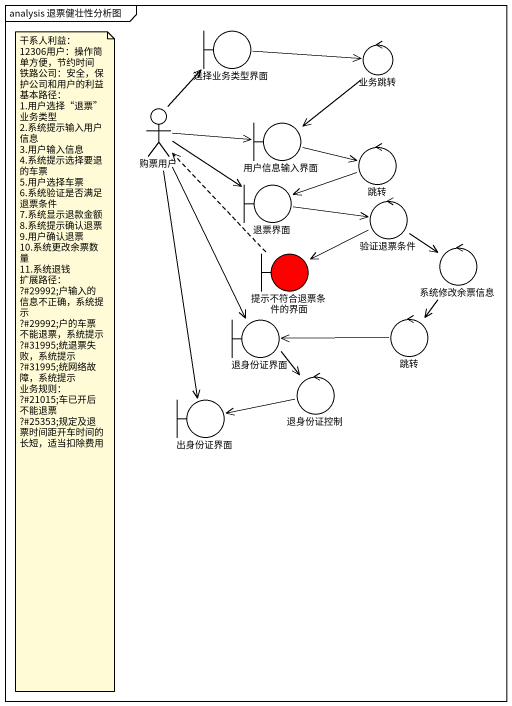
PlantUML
@startuml
mainframe analysis 退票健壮性分析图
boundary 选择业务类型界面
control 业务跳转
actor 购票用户
boundary 用户信息输入界面
control 跳转
boundary 退票界面
control 验证退票条件
control 系统修改余票信息
boundary 提示不符合退票条件的界面 #FF0000
boundary 退身份证界面
control "跳转" as 跳转_2
boundary 出身份证界面
control 退身份证控制
选择业务类型界面 -right-> 业务跳转
业务跳转 --> 用户信息输入界面
购票用户 -up-> 选择业务类型界面
购票用户 -right-> 用户信息输入界面
购票用户 -right-> 退票界面
购票用户 --> 退身份证界面
购票用户 --> 出身份证界面
用户信息输入界面 -right-> 跳转
跳转 -left-> 退票界面
退票界面 -right-> 验证退票条件
验证退票条件 --> 系统修改余票信息
验证退票条件 -left-> 提示不符合退票条件的界面
系统修改余票信息 --> 跳转_2
提示不符合退票条件的界面 .up.> 购票用户
退身份证界面 --> 退身份证控制
跳转_2 -left-> 退身份证界面
退身份证控制 -left-> 出身份证界面
note as N1
  干系人利益：
  12306用户：操作简单方便，节约时间
  铁路公司：安全，保护公司和用户的利益
  基本路径：
  1.用户选择“退票”业务类型
  2.系统提示输入用户信息
  3.用户输入信息
  4.系统提示选择要退的车票
  5.用户选择车票
  6.系统验证是否满足退票条件
  7.系统显示退款金额
  8.系统提示确认退票
  9.用户确认退票
  10.系统更改余票数量
  11.系统退钱
  扩展路径：
  ?#29992;户输入的信息不正确，系统提示
  ?#29992;户的车票不能退票，系统提示
  ?#31995;统退票失败，系统提示
  ?#31995;统网络故障，系统提示
  业务规则：
  ?#21015;车已开后不能退票
  ?#25353;规定及退票时间距开车时间的长短，适当扣除费用
end note
@enduml
